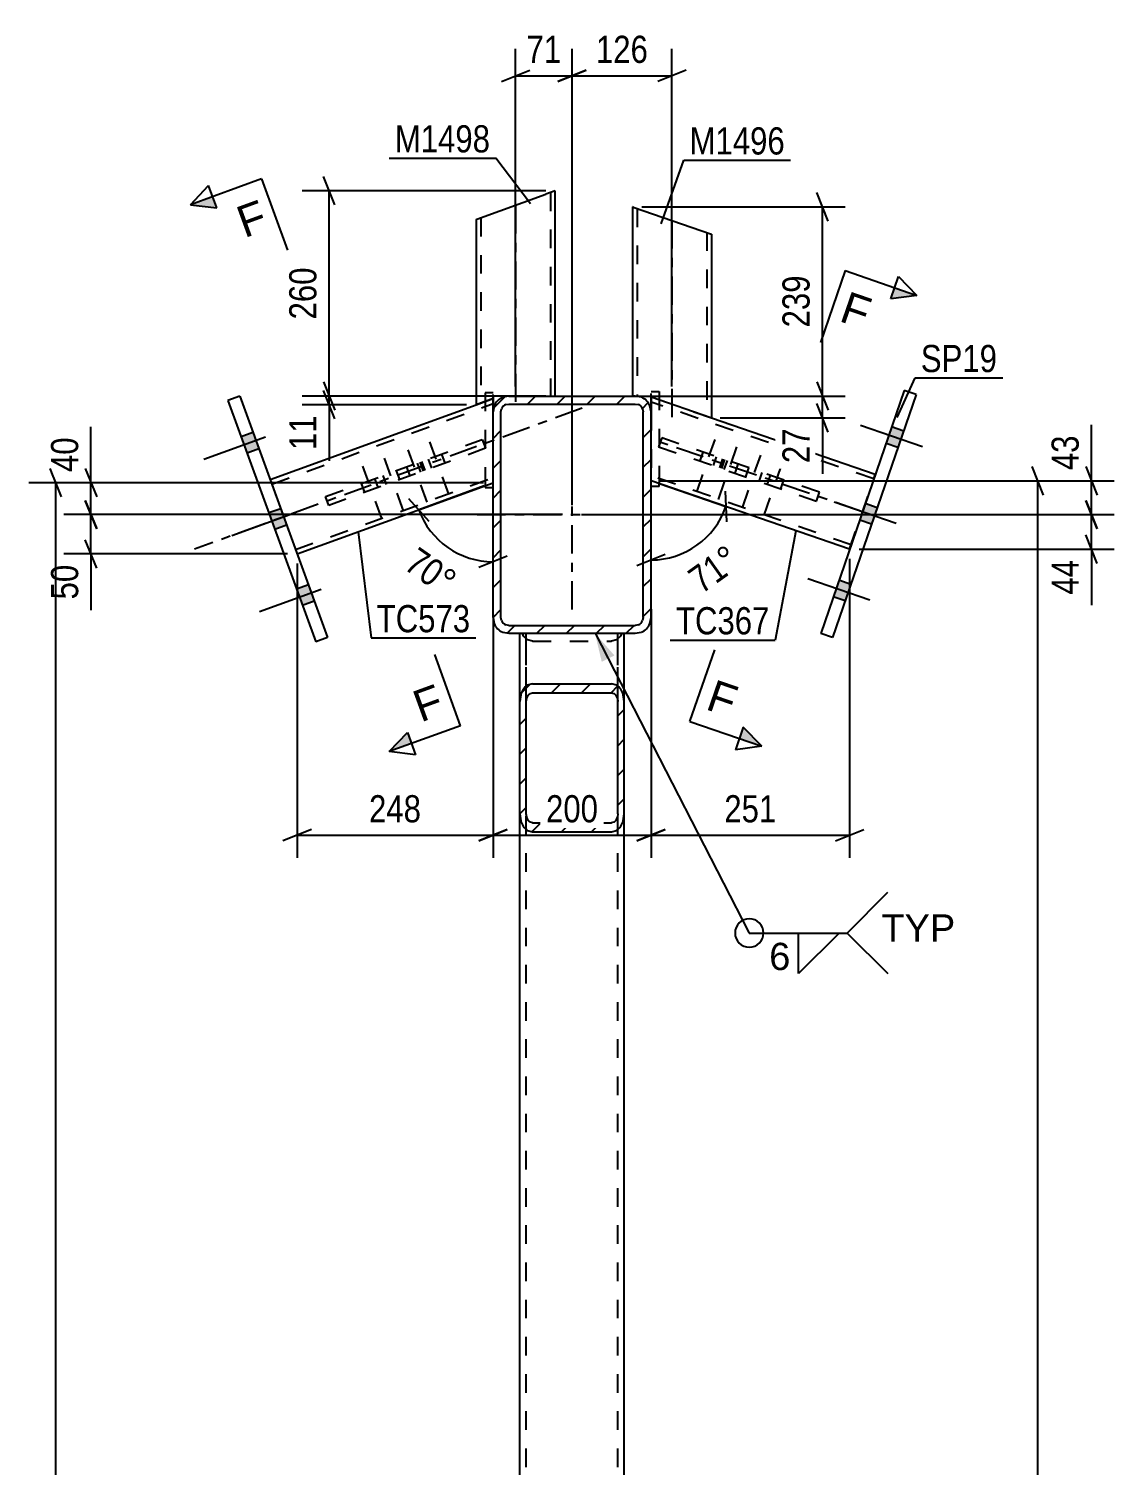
# Model space of a CAD drawing. Header units: millimetres. Extents: x 0 to 841, y 0 to 594.
# Drawn here: x 383.1 to 497.5, y 231.2 to 382.5 of the extents above; entities that cross this region are included whole.
import ezdxf

# ---------------------------------------------------------------- set-up
doc = ezdxf.new("R2010")
doc.units = ezdxf.units.MM
doc.linetypes.add('DXK_LINE_DOT2', pattern=[3.9198, 1.9599, -1.9599])
doc.linetypes.add('DXK_LINE_DOT3', pattern=[5.9187, 2.979, -0.9799, 0.9799, -0.9799])
doc.styles.add('Arial', font='ARIAL.TTF', dxfattribs={"height": 0.2})
doc.styles.add('Arial Narrow', font='ARIALN.TTF', dxfattribs={"height": 0.2})

# ---------------------------------------------------------------- blocks, each defined once
blk = doc.blocks.new('Part-761545321-13309 - 13300')
at = {"color": 2, "linetype": 'Continuous'}
for p, q in [((475.4, 344.44), (466.59, 318.83)), ((476.66, 344.01), (467.85, 318.4)), ((476.66, 344.01), (475.4, 344.44)), ((467.85, 318.4), (466.59, 318.83))]:
    blk.add_line(p, q, dxfattribs=at)
blk = doc.blocks.new('Bolt-761545321-13384 - 13300')
at = {"linetype": 'Continuous'}
for points in [[(407.37, 338.28), (406.74, 340), (405.49, 339.54), (406.12, 337.82)], [(407.37, 338.28), (406.74, 340), (405.49, 339.54), (406.12, 337.82)], [(407.37, 338.28), (406.74, 340), (405.49, 339.54), (406.12, 337.82)], [(410.29, 330.25), (409.67, 331.97), (408.41, 331.52), (409.04, 329.79)], [(410.29, 330.25), (409.67, 331.97), (408.41, 331.52), (409.04, 329.79)], [(413.21, 322.22), (412.59, 323.95), (411.33, 323.49), (411.96, 321.77)], [(413.21, 322.22), (412.59, 323.95), (411.33, 323.49), (411.96, 321.77)], [(413.21, 322.22), (412.59, 323.95), (411.33, 323.49), (411.96, 321.77)]]:
    blk.add_hatch(color=1, dxfattribs=at).paths.add_polyline_path(points)
at = {"color": 1, "linetype": 'Continuous'}
for p, q in [((408.08, 339.51), (401.58, 337.14)), ((408.08, 339.51), (401.58, 337.14)), ((408.08, 339.51), (401.58, 337.14)), ((406.74, 340), (405.49, 339.54)), ((406.74, 340), (405.49, 339.54)), ((406.74, 340), (405.49, 339.54)), ((407.37, 338.28), (406.12, 337.82)), ((407.37, 338.28), (406.12, 337.82)), ((407.37, 338.28), (406.12, 337.82)), ((409.67, 331.97), (408.41, 331.52)), ((409.67, 331.97), (408.41, 331.52)), ((411, 331.48), (404.5, 329.12)), ((411, 331.48), (404.5, 329.12)), ((410.29, 330.25), (409.04, 329.79)), ((410.29, 330.25), (409.04, 329.79)), ((412.59, 323.95), (411.33, 323.49)), ((412.59, 323.95), (411.33, 323.49)), ((412.59, 323.95), (411.33, 323.49)), ((413.92, 323.45), (407.42, 321.09)), ((413.92, 323.45), (407.42, 321.09)), ((413.92, 323.45), (407.42, 321.09)), ((413.21, 322.22), (411.96, 321.77)), ((413.21, 322.22), (411.96, 321.77)), ((413.21, 322.22), (411.96, 321.77))]:
    blk.add_line(p, q, dxfattribs=at)
blk = doc.blocks.new('Part-761545321-13302 - 13300')
at = {"linetype": 'Continuous'}
h = blk.add_hatch(dxfattribs=at)
h.set_pattern_fill('', scale=0.7, style=0, pattern_type=0)
h.set_pattern_definition([(45, (434.8805, 299.8135), (-1.57154, 1.57154), [])])
h.paths.add_polyline_path([(434.88, 311.64), (434.88, 299.81), (434.98, 299.09), (435.27, 298.48), (435.7, 298.07), (436.21, 297.92), (444.55, 297.92), (445.06, 298.07), (445.49, 298.48), (445.78, 299.09), (445.88, 299.81), (445.88, 311.64), (445.78, 312.36), (445.49, 312.97), (445.06, 313.38), (444.55, 313.53), (436.21, 313.53), (435.7, 313.38), (435.27, 312.97), (434.98, 312.36)])
h.paths.add_polyline_path([(435.74, 312.31), (435.96, 312.51), (436.21, 312.58), (444.55, 312.58), (444.8, 312.51), (445.02, 312.31), (445.16, 312), (445.21, 311.64), (445.21, 299.81), (445.16, 299.45), (445.02, 299.14), (444.8, 298.94), (444.55, 298.87), (436.21, 298.87), (435.96, 298.94), (435.74, 299.14), (435.6, 299.45), (435.55, 299.81), (435.55, 311.64), (435.6, 312)])
at = {"color": 2, "linetype": 'Continuous'}
for p, q in [((434.88, 311.64), (434.88, 318.84)), ((445.88, 311.64), (445.88, 318.84)), ((436.21, 313.53), (435.7, 313.38)), ((436.21, 313.53), (444.55, 313.53)), ((445.06, 313.38), (444.55, 313.53)), ((434.98, 312.36), (434.88, 311.64)), ((435.55, 311.64), (435.6, 312)), ((435.96, 312.51), (436.21, 312.58)), ((436.21, 312.58), (444.55, 312.58)), ((444.55, 312.58), (444.8, 312.51)), ((445.16, 312), (445.21, 311.64)), ((445.88, 311.64), (445.78, 312.36)), ((434.88, 299.81), (434.88, 311.64)), ((435.55, 299.81), (435.55, 311.64)), ((445.21, 299.81), (445.21, 311.64)), ((445.88, 299.81), (445.88, 311.64)), ((434.88, 299.81), (434.98, 299.09)), ((435.6, 299.45), (435.55, 299.81)), ((445.21, 299.81), (445.16, 299.45)), ((445.78, 299.09), (445.88, 299.81)), ((436.21, 298.87), (435.96, 298.94)), ((436.21, 298.87), (444.55, 298.87)), ((444.8, 298.94), (444.55, 298.87)), ((435.7, 298.07), (436.21, 297.92)), ((436.21, 297.92), (444.55, 297.92)), ((444.55, 297.92), (445.06, 298.07))]:
    blk.add_line(p, q, dxfattribs=at)
at = {"color": 7, "linetype": 'DXK_LINE_DOT2'}
for p, q in [((434.88, 318.84), (445.88, 318.84)), ((435.27, 318.55), (435.14, 318.84)), ((435.7, 318.14), (435.27, 318.55)), ((435.55, 299.81), (435.55, 318.84)), ((436.21, 318), (435.7, 318.14)), ((436.21, 318), (444.55, 318)), ((445.06, 318.14), (444.55, 318)), ((445.49, 318.55), (445.06, 318.14)), ((445.21, 299.81), (445.21, 318.84)), ((445.62, 318.84), (445.49, 318.55)), ((434.88, 299.81), (434.88, 311.64)), ((445.88, 299.81), (445.88, 311.64))]:
    blk.add_line(p, q, dxfattribs=at)
at = {"color": 2, "linetype": 'Continuous'}
for centre, radius, start, end in [((436.65, 311.95), 1.72, 123.5116, 166.1335), ((444.11, 311.95), 1.72, 13.8665, 56.4884), ((436.43, 311.79), 0.862, 123.5116, 166.1335), ((444.33, 311.79), 0.862, 13.8665, 56.4884), ((436.65, 299.5), 1.72, 193.8665, 236.4884), ((436.43, 299.66), 0.862, 193.8665, 236.4884), ((444.33, 299.66), 0.862, 303.5116, 346.1335), ((444.11, 299.5), 1.72, 303.5116, 346.1335)]:
    blk.add_arc(centre, radius, start, end, dxfattribs=at)
blk = doc.blocks.new('Part-761545321-13303 - 13300')
at = {"color": 7, "linetype": 'DXK_LINE_DOT2'}
for p, q in [((434.88, 318.84), (445.88, 318.84)), ((434.88, 299.81), (434.88, 318.84)), ((435.55, 78.11), (435.55, 318.84)), ((445.21, 78.11), (445.21, 318.84)), ((445.88, 299.81), (445.88, 318.84))]:
    blk.add_line(p, q, dxfattribs=at)
at = {"color": 2, "linetype": 'Continuous'}
for p, q in [((434.88, 97.15), (434.88, 299.81)), ((445.88, 97.15), (445.88, 299.81))]:
    blk.add_line(p, q, dxfattribs=at)
blk = doc.blocks.new('Part-761545321-13380 - 13300')
at = {"color": 7, "linetype": 'DXK_LINE_DOT2'}
for p, q in [((414.4, 333.26), (430.91, 339.27)), ((430.91, 339.27), (431.26, 338.33)), ((431.26, 338.33), (414.74, 332.32)), ((424.05, 336.77), (424.39, 335.83)), ((424.88, 336.01), (424.54, 336.95)), ((414.74, 332.32), (414.4, 333.26))]:
    blk.add_line(p, q, dxfattribs=at)
blk = doc.blocks.new('Part-761545321-13305 - 13300')
at = {"color": 7, "linetype": 'DXK_LINE_DOT3'}
blk.add_line((441.44, 342.56), (400.58, 327.69), dxfattribs=at)
at = {"color": 2, "linetype": 'Continuous'}
for p, q in [((408.55, 335.03), (430.26, 342.93)), ((432.05, 343.58), (432.05, 343.5)), ((432.05, 343.5), (432.05, 343.27)), ((432.05, 343.27), (432.05, 342.51)), ((432.05, 342.51), (432.05, 342.17)), ((411.4, 327.2), (432.05, 334.71))]:
    blk.add_line(p, q, dxfattribs=at)
at = {"color": 7, "linetype": 'DXK_LINE_DOT2'}
for p, q in [((408.73, 334.56), (432.05, 343.04)), ((430.26, 342.93), (432.05, 343.58)), ((432.05, 343.58), (432.05, 343.27)), ((432.05, 334.71), (432.05, 342.17)), ((408.55, 335.03), (411.4, 327.2)), ((411.23, 327.67), (432.05, 335.24))]:
    blk.add_line(p, q, dxfattribs=at)
blk = doc.blocks.new('Part-761545321-13307 - 13300')
at = {"color": 2, "linetype": 'Continuous'}
for p, q in [((448.71, 343.71), (448.71, 342.66)), ((448.71, 342.66), (448.71, 342.17)), ((472.35, 335.58), (455.08, 341.52)), ((469.64, 327.7), (448.71, 334.9))]:
    blk.add_line(p, q, dxfattribs=at)
at = {"color": 7, "linetype": 'DXK_LINE_DOT2'}
for p, q in [((455.08, 341.52), (448.71, 343.71)), ((448.71, 343.71), (448.71, 343.63)), ((448.71, 343.63), (448.71, 343.4)), ((472.19, 335.1), (448.71, 343.19)), ((448.71, 342.17), (448.71, 334.9)), ((469.8, 328.17), (448.71, 335.43)), ((469.64, 327.7), (472.35, 335.58))]:
    blk.add_line(p, q, dxfattribs=at)
at = {"color": 7, "linetype": 'DXK_LINE_DOT3'}
blk.add_line((471, 331.64), (448.71, 339.31), dxfattribs=at)
blk = doc.blocks.new('Part-761545321-13351 - 13300')
at = {"color": 7, "linetype": 'DXK_LINE_DOT2'}
for p, q in [((448.71, 344.31), (449.55, 344.31)), ((448.71, 334.31), (448.71, 344.31)), ((449.55, 344.31), (449.55, 334.61))]:
    blk.add_line(p, q, dxfattribs=at)
at = {"color": 2, "linetype": 'Continuous'}
for q in [(449.55, 334.61), (448.71, 334.31)]:
    blk.add_line((449.55, 334.31), q, dxfattribs=at)
blk = doc.blocks.new('Part-761545321-13310 - 13300')
at = {"color": 2, "linetype": 'Continuous'}
for p, q in [((405.35, 343.84), (404.1, 343.38)), ((405.35, 343.84), (414.61, 318.39)), ((404.1, 343.38), (413.36, 317.93)), ((414.61, 318.39), (413.36, 317.93))]:
    blk.add_line(p, q, dxfattribs=at)
blk = doc.blocks.new('Part-761545321-13377 - 13300')
at = {"linetype": 'Continuous'}
h = blk.add_hatch(dxfattribs=at)
h.set_pattern_fill('', scale=0.7, style=0, pattern_type=0)
h.set_pattern_definition([(45, (432.0472, 320.5045), (-1.57154, 1.57154), [])])
h.paths.add_polyline_path([(432.05, 342.17), (432.05, 320.5), (432.17, 319.87), (432.54, 319.33), (433.08, 318.96), (433.71, 318.84), (447.05, 318.84), (447.68, 318.96), (448.23, 319.33), (448.59, 319.87), (448.71, 320.5), (448.71, 342.17), (448.59, 342.81), (448.23, 343.35), (447.68, 343.71), (447.05, 343.84), (433.71, 343.84), (433.08, 343.71), (432.54, 343.35), (432.17, 342.81)])
h.paths.add_polyline_path([(433.12, 342.76), (433.39, 342.94), (433.71, 343), (447.05, 343), (447.37, 342.94), (447.64, 342.76), (447.82, 342.49), (447.88, 342.17), (447.88, 320.5), (447.82, 320.19), (447.64, 319.92), (447.37, 319.73), (447.05, 319.67), (433.71, 319.67), (433.39, 319.73), (433.12, 319.92), (432.94, 320.19), (432.88, 320.5), (432.88, 342.17), (432.94, 342.49)])
at = {"color": 2, "linetype": 'Continuous'}
for p, q in [((433.71, 343.84), (433.08, 343.71)), ((433.71, 343.84), (447.05, 343.84)), ((447.68, 343.71), (447.05, 343.84)), ((432.17, 342.81), (432.05, 342.17)), ((432.05, 320.5), (432.05, 342.17)), ((432.88, 342.17), (432.94, 342.49)), ((432.88, 320.5), (432.88, 342.17)), ((433.39, 342.94), (433.71, 343)), ((433.71, 343), (447.05, 343)), ((447.05, 343), (447.37, 342.94)), ((447.82, 342.49), (447.88, 342.17)), ((447.88, 320.5), (447.88, 342.17)), ((448.71, 342.17), (448.59, 342.81)), ((448.71, 320.5), (448.71, 342.17)), ((432.05, 320.5), (432.17, 319.87)), ((432.94, 320.19), (432.88, 320.5)), ((433.71, 319.67), (433.39, 319.73)), ((433.71, 319.67), (447.05, 319.67)), ((447.37, 319.73), (447.05, 319.67)), ((447.88, 320.5), (447.82, 320.19)), ((448.59, 319.87), (448.71, 320.5)), ((433.08, 318.96), (433.71, 318.84)), ((433.71, 318.84), (447.05, 318.84)), ((447.05, 318.84), (447.68, 318.96))]:
    blk.add_line(p, q, dxfattribs=at)
at = {"color": 7, "linetype": 'DXK_LINE_DOT3'}
for p, q in [((440.38, 321.34), (440.38, 341.34)), ((430.38, 331.34), (450.38, 331.34))]:
    blk.add_line(p, q, dxfattribs=at)
at = {"color": 2, "linetype": 'Continuous'}
for centre, radius, start, end in [((433.71, 342.17), 1.67, 112.5, 157.5), ((447.05, 342.17), 1.67, 22.5, 67.5), ((433.71, 342.17), 0.833, 112.5, 157.5), ((447.05, 342.17), 0.833, 22.5, 67.5), ((433.71, 320.5), 1.67, 202.5, 247.5), ((433.71, 320.5), 0.833, 202.5, 247.5), ((447.05, 320.5), 0.833, 292.5, 337.5), ((447.05, 320.5), 1.67, 292.5, 337.5)]:
    blk.add_arc(centre, radius, start, end, dxfattribs=at)
blk = doc.blocks.new('Part-761545321-13355 - 13300')
at = {"color": 7, "linetype": 'DXK_LINE_DOT2'}
for p, q in [((432.05, 344.19), (431.21, 344.19)), ((431.21, 344.19), (431.21, 334.41)), ((432.05, 334.19), (432.05, 344.19))]:
    blk.add_line(p, q, dxfattribs=at)
at = {"color": 2, "linetype": 'Continuous'}
for p, q in [((431.21, 334.41), (431.21, 334.19)), ((431.21, 334.19), (432.05, 334.19))]:
    blk.add_line(p, q, dxfattribs=at)
blk = doc.blocks.new('Part-761545321-13359 - 13300')
at = {"color": 2, "linetype": 'Continuous'}
for p, q in [((430.34, 362.46), (437.6, 365.1)), ((438.6, 365.47), (437.6, 365.1)), ((438.6, 343.84), (438.6, 365.47)), ((430.26, 362.44), (430.34, 362.46)), ((430.26, 362.44), (430.26, 342.93)), ((433.71, 343.84), (432.05, 343.84)), ((432.05, 343.84), (432.05, 343.58)), ((432.05, 343.58), (430.26, 342.93))]:
    blk.add_line(p, q, dxfattribs=at)
at = {"color": 7, "linetype": 'DXK_LINE_DOT2'}
for p, q in [((438.1, 365.29), (438.1, 343.84)), ((430.76, 362.62), (430.8, 362.63)), ((430.76, 362.62), (430.76, 343.11)), ((433.71, 343.84), (438.6, 343.84))]:
    blk.add_line(p, q, dxfattribs=at)
at = {"color": 7, "linetype": 'DXK_LINE_DOT3'}
blk.add_line((434.43, 363.95), (434.43, 342.93), dxfattribs=at)
blk = doc.blocks.new('Part-761545321-13378 - 13300')
at = {"color": 7, "linetype": 'DXK_LINE_DOT2'}
for p, q in [((449.83, 339.43), (449.51, 338.49)), ((466.46, 333.71), (449.83, 339.43)), ((449.51, 338.49), (466.14, 332.76)), ((456.24, 337.23), (455.91, 336.28)), ((456.43, 336.1), (456.76, 337.05)), ((466.14, 332.76), (466.46, 333.71))]:
    blk.add_line(p, q, dxfattribs=at)
blk = doc.blocks.new('Part-761545321-13382 - 13300')
at = {"color": 2, "linetype": 'Continuous'}
for p, q in [((446.82, 363.75), (446.74, 363.78)), ((446.74, 363.78), (446.74, 343.84)), ((446.82, 363.75), (455.08, 360.91)), ((455.08, 360.91), (455.08, 341.52)), ((447.05, 343.84), (448.71, 343.84)), ((448.71, 343.84), (448.71, 343.71)), ((455, 341.55), (448.71, 343.71)), ((455.08, 341.52), (455, 341.55))]:
    blk.add_line(p, q, dxfattribs=at)
at = {"color": 7, "linetype": 'DXK_LINE_DOT2'}
for p, q in [((447.24, 363.61), (447.24, 343.84)), ((447.24, 363.61), (447.28, 363.6)), ((454.58, 361.09), (454.58, 341.7)), ((447.05, 343.84), (446.74, 343.84)), ((447.04, 343.84), (447.05, 343.84)), ((454.58, 341.7), (454.08, 341.87))]:
    blk.add_line(p, q, dxfattribs=at)
at = {"color": 7, "linetype": 'DXK_LINE_DOT3'}
blk.add_line((450.91, 362.35), (450.91, 341.52), dxfattribs=at)
blk = doc.blocks.new('Bolt-761545321-13383 - 13300')
at = {"linetype": 'Continuous'}
for points in [[(474.74, 338.41), (475.34, 340.15), (474.07, 340.58), (473.48, 338.85)], [(474.74, 338.41), (475.34, 340.15), (474.07, 340.58), (473.48, 338.85)], [(474.74, 338.41), (475.34, 340.15), (474.07, 340.58), (473.48, 338.85)], [(471.96, 330.34), (472.56, 332.07), (471.29, 332.5), (470.7, 330.77)], [(471.96, 330.34), (472.56, 332.07), (471.29, 332.5), (470.7, 330.77)], [(469.18, 322.26), (469.77, 323.99), (468.51, 324.43), (467.92, 322.69)], [(469.18, 322.26), (469.77, 323.99), (468.51, 324.43), (467.92, 322.69)], [(469.18, 322.26), (469.77, 323.99), (468.51, 324.43), (467.92, 322.69)]]:
    blk.add_hatch(color=1, dxfattribs=at).paths.add_polyline_path(points)
at = {"color": 1, "linetype": 'Continuous'}
for p, q in [((477.32, 338.49), (470.78, 340.74)), ((477.32, 338.49), (470.78, 340.74)), ((477.32, 338.49), (470.78, 340.74)), ((475.34, 340.15), (474.07, 340.58)), ((475.34, 340.15), (474.07, 340.58)), ((475.34, 340.15), (474.07, 340.58)), ((474.74, 338.41), (473.48, 338.85)), ((474.74, 338.41), (473.48, 338.85)), ((474.74, 338.41), (473.48, 338.85)), ((474.54, 330.42), (468, 332.67)), ((474.54, 330.42), (468, 332.67)), ((472.56, 332.07), (471.29, 332.5)), ((472.56, 332.07), (471.29, 332.5)), ((471.96, 330.34), (470.7, 330.77)), ((471.96, 330.34), (470.7, 330.77)), ((471.76, 322.34), (465.22, 324.59)), ((471.76, 322.34), (465.22, 324.59)), ((471.76, 322.34), (465.22, 324.59)), ((469.77, 323.99), (468.51, 324.43)), ((469.77, 323.99), (468.51, 324.43)), ((469.77, 323.99), (468.51, 324.43)), ((469.18, 322.26), (467.92, 322.69)), ((469.18, 322.26), (467.92, 322.69)), ((469.18, 322.26), (467.92, 322.69))]:
    blk.add_line(p, q, dxfattribs=at)
blk = doc.blocks.new('Bolt-761545321-13391 - 13300')
at = {"color": 1, "linetype": 'DXK_LINE_DOT2'}
for p, q in [((455.42, 339.27), (453.38, 333.36)), ((454.16, 337.94), (453.84, 337)), ((457.71, 338.49), (455.67, 332.58)), ((460.23, 337.62), (458.19, 331.71)), ((455.58, 337.45), (455.26, 336.51)), ((456.45, 337.15), (456.13, 336.21)), ((457.87, 336.67), (457.55, 335.72)), ((458.98, 336.29), (458.65, 335.34)), ((462.52, 336.83), (460.48, 330.92)), ((460.39, 335.8), (460.07, 334.85)), ((461.27, 335.5), (460.94, 334.55)), ((462.68, 335.01), (462.36, 334.06))]:
    blk.add_line(p, q, dxfattribs=at)
blk = doc.blocks.new('Bolt-761545321-13393 - 13300')
at = {"color": 1, "linetype": 'DXK_LINE_DOT2'}
for p, q in [((423.06, 338.18), (425.2, 332.31)), ((425.35, 339.02), (427.48, 333.14)), ((426.62, 337.71), (426.96, 336.77)), ((418.29, 336.45), (420.43, 330.57)), ((420.58, 337.28), (422.71, 331.41)), ((422.93, 336.36), (423.27, 335.42)), ((424.34, 336.87), (424.68, 335.93)), ((425.21, 337.19), (425.55, 336.25)), ((418.16, 334.62), (418.5, 333.69)), ((419.57, 335.14), (419.91, 334.2)), ((420.44, 335.46), (420.78, 334.52)), ((421.85, 335.97), (422.19, 335.03))]:
    blk.add_line(p, q, dxfattribs=at)
blk = doc.blocks.new('AngleDimension-761545321-15356 - 13300')
at = {"color": 7, "linetype": 'Continuous'}
for p, q in [((424.22, 331.86), (432.05, 334.71)), ((432.05, 326.38), (432.05, 334.71)), ((423.14, 333.06), (425.29, 330.65)), ((431.11, 334.37), (424.22, 331.86)), ((433.55, 326.98), (430.55, 325.78))]:
    blk.add_line(p, q, dxfattribs=at)
blk.add_arc((432.05, 334.71), 8.33, 200, 270, dxfattribs=at)
at = {"color": 0}
blk.add_wipeout([(426.99, 321.85), (429.4, 325.29), (424.11, 329), (421.7, 325.56)], dxfattribs=at)
at = {"color": 3, "style": 'Arial Narrow'}
blk.add_text('70°', height=2.863, rotation=-35.002, dxfattribs=at).set_placement((422.53, 325.7))
blk = doc.blocks.new('StraightDimension-761545321-14904 - 13300')
at = {"color": 7, "linetype": 'Continuous'}
for p, q in [((490.08, 333.4), (488.88, 336.4)), ((449.71, 334.9), (491.88, 334.9)), ((489.48, 53.35), (489.48, 334.9))]:
    blk.add_line(p, q, dxfattribs=at)
blk = doc.blocks.new('StraightDimension-761545321-14996 - 13300')
at = {"color": 7, "linetype": 'Continuous'}
for p, q in [((467.37, 362.28), (466.17, 365.28)), ((447.74, 363.78), (469.17, 363.78)), ((466.77, 343.84), (466.77, 363.78)), ((466.17, 345.34), (467.37, 342.34)), ((447.74, 343.84), (469.17, 343.84))]:
    blk.add_line(p, q, dxfattribs=at)
at = {"color": 0}
blk.add_wipeout([(466.02, 357.15), (461.82, 357.15), (461.82, 350.47), (466.02, 350.47)], dxfattribs=at)
at = {"color": 3, "style": 'Arial Narrow'}
blk.add_text('239', height=2.863, rotation=90.0002, dxfattribs=at).set_placement((465.42, 351.07))
blk = doc.blocks.new('StraightDimension-761545321-14997 - 13300')
at = {"color": 7, "linetype": 'Continuous'}
for p, q in [((466.17, 345.34), (467.37, 342.34)), ((447.74, 343.84), (469.17, 343.84)), ((466.77, 341.55), (466.77, 343.84)), ((467.37, 340.05), (466.17, 343.05)), ((456, 341.55), (469.17, 341.55))]:
    blk.add_line(p, q, dxfattribs=at)
at = {"color": 0}
blk.add_wipeout([(466.02, 341.03), (461.82, 341.03), (461.82, 336.17), (466.02, 336.17)], dxfattribs=at)
at = {"color": 7, "linetype": 'Continuous'}
blk.add_line((466.77, 341.55), (466.77, 335.64), dxfattribs=at)
blk.add_line((466.77, 341.55), (466.77, 335.64), dxfattribs=at)
at = {"color": 3, "style": 'Arial Narrow'}
blk.add_text('27', height=2.863, rotation=90.0002, dxfattribs=at).set_placement((465.42, 336.77))
blk = doc.blocks.new('StraightDimension-761545321-15023 - 13300')
at = {"color": 7, "linetype": 'Continuous'}
for p, q in [((415.38, 363.97), (414.18, 366.97)), ((437.6, 365.47), (411.93, 365.47)), ((414.78, 343.84), (414.78, 365.47)), ((414.18, 345.34), (415.38, 342.34)), ((437.6, 343.84), (411.93, 343.84))]:
    blk.add_line(p, q, dxfattribs=at)
at = {"color": 0}
blk.add_wipeout([(414.03, 358), (409.83, 358), (409.83, 351.31), (414.03, 351.31)], dxfattribs=at)
at = {"color": 3, "style": 'Arial Narrow'}
blk.add_text('260', height=2.863, rotation=90.0002, dxfattribs=at).set_placement((413.43, 351.91))
blk = doc.blocks.new('StraightDimension-761545321-15024 - 13300')
at = {"color": 7, "linetype": 'Continuous'}
for p, q in [((414.18, 345.34), (415.38, 342.34)), ((437.6, 343.84), (411.93, 343.84)), ((415.38, 341.43), (414.18, 344.43)), ((414.78, 342.93), (414.78, 343.84)), ((429.26, 342.93), (411.93, 342.93))]:
    blk.add_line(p, q, dxfattribs=at)
at = {"color": 0}
blk.add_wipeout([(414.03, 342.4), (409.83, 342.4), (409.83, 337.55), (414.03, 337.55)], dxfattribs=at)
at = {"color": 7, "linetype": 'Continuous'}
blk.add_line((414.78, 342.93), (414.78, 337.02), dxfattribs=at)
blk.add_line((414.78, 342.93), (414.78, 337.02), dxfattribs=at)
at = {"color": 3, "style": 'Arial Narrow'}
blk.add_text('11', height=2.863, rotation=90.0002, dxfattribs=at).set_placement((413.43, 338.15))
blk = doc.blocks.new('StraightDimension-761545321-15047 - 13300')
at = {"color": 7, "linetype": 'Continuous'}
for p, q in [((494.54, 336.4), (495.74, 333.4)), ((449.71, 334.9), (497.54, 334.9)), ((495.14, 331.34), (495.14, 334.9)), ((495.74, 329.84), (494.54, 332.84)), ((441.38, 331.34), (497.54, 331.34))]:
    blk.add_line(p, q, dxfattribs=at)
at = {"color": 0}
blk.add_wipeout([(494.39, 340.28), (490.19, 340.28), (490.19, 335.43), (494.39, 335.43)], dxfattribs=at)
at = {"color": 7, "linetype": 'Continuous'}
blk.add_line((495.14, 334.9), (495.14, 340.81), dxfattribs=at)
blk.add_line((495.14, 334.9), (495.14, 340.81), dxfattribs=at)
at = {"color": 3, "style": 'Arial Narrow'}
blk.add_text('43', height=2.863, rotation=90.0002, dxfattribs=at).set_placement((493.79, 336.03))
blk = doc.blocks.new('StraightDimension-761545321-15048 - 13300')
at = {"color": 7, "linetype": 'Continuous'}
for p, q in [((494.54, 332.84), (495.74, 329.84)), ((441.38, 331.34), (497.54, 331.34)), ((495.14, 327.7), (495.14, 331.34)), ((495.74, 326.2), (494.54, 329.2)), ((470.64, 327.7), (497.54, 327.7))]:
    blk.add_line(p, q, dxfattribs=at)
at = {"color": 0}
blk.add_wipeout([(494.39, 327.17), (490.19, 327.17), (490.19, 322.32), (494.39, 322.32)], dxfattribs=at)
at = {"color": 7, "linetype": 'Continuous'}
blk.add_line((495.14, 327.7), (495.14, 321.79), dxfattribs=at)
blk.add_line((495.14, 327.7), (495.14, 321.79), dxfattribs=at)
at = {"color": 3, "style": 'Arial Narrow'}
blk.add_text('44', height=2.863, rotation=90.0002, dxfattribs=at).set_placement((493.79, 322.92))
blk = doc.blocks.new('StraightDimension-761545321-15089 - 13300')
at = {"color": 7, "linetype": 'Continuous'}
for p, q in [((389.07, 336.21), (390.27, 333.21)), ((431.05, 334.71), (386.82, 334.71)), ((389.67, 331.34), (389.67, 334.71)), ((390.27, 329.84), (389.07, 332.84)), ((439.38, 331.34), (386.82, 331.34))]:
    blk.add_line(p, q, dxfattribs=at)
at = {"color": 0}
blk.add_wipeout([(388.92, 340.09), (384.72, 340.09), (384.72, 335.23), (388.92, 335.23)], dxfattribs=at)
at = {"color": 7, "linetype": 'Continuous'}
blk.add_line((389.67, 334.71), (389.67, 340.61), dxfattribs=at)
blk.add_line((389.67, 334.71), (389.67, 340.61), dxfattribs=at)
at = {"color": 3, "style": 'Arial Narrow'}
blk.add_text('40', height=2.863, rotation=90.0002, dxfattribs=at).set_placement((388.32, 335.83))
blk = doc.blocks.new('StraightDimension-761545321-15090 - 13300')
at = {"color": 7, "linetype": 'Continuous'}
for p, q in [((389.07, 332.84), (390.27, 329.84)), ((439.38, 331.34), (386.82, 331.34)), ((389.67, 327.2), (389.67, 331.34)), ((390.27, 325.7), (389.07, 328.7)), ((410.4, 327.2), (386.82, 327.2))]:
    blk.add_line(p, q, dxfattribs=at)
at = {"color": 0}
blk.add_wipeout([(388.92, 326.67), (384.72, 326.67), (384.72, 321.81), (388.92, 321.81)], dxfattribs=at)
at = {"color": 7, "linetype": 'Continuous'}
blk.add_line((389.67, 327.2), (389.67, 321.29), dxfattribs=at)
blk.add_line((389.67, 327.2), (389.67, 321.29), dxfattribs=at)
at = {"color": 3, "style": 'Arial Narrow'}
blk.add_text('50', height=2.863, rotation=90.0002, dxfattribs=at).set_placement((388.32, 322.41))
blk = doc.blocks.new('StraightDimension-761545321-15131 - 13300')
at = {"color": 7, "linetype": 'Continuous'}
for p, q in [((386.56, 333.21), (385.36, 336.21)), ((431.05, 334.71), (383.11, 334.71)), ((385.96, 53.14), (385.96, 334.71))]:
    blk.add_line(p, q, dxfattribs=at)
blk = doc.blocks.new('StraightDimension-761545321-15185 - 13300')
at = {"color": 7, "linetype": 'Continuous'}
for p, q in [((469.64, 326.7), (469.64, 295.17)), ((448.71, 321.4), (448.71, 295.17)), ((450.21, 298.17), (447.21, 296.97)), ((448.71, 297.57), (469.64, 297.57)), ((468.14, 296.97), (471.14, 298.17))]:
    blk.add_line(p, q, dxfattribs=at)
at = {"color": 0}
blk.add_wipeout([(462.52, 298.32), (462.52, 302.52), (455.83, 302.52), (455.83, 298.32)], dxfattribs=at)
at = {"color": 3, "style": 'Arial Narrow'}
blk.add_text('251', height=2.863, dxfattribs=at).set_placement((456.43, 298.92))
blk = doc.blocks.new('StraightDimension-761545321-15186 - 13300')
at = {"color": 7, "linetype": 'Continuous'}
for p, q in [((448.71, 321.4), (448.71, 295.17)), ((432.05, 320.77), (432.05, 295.17)), ((433.55, 298.17), (430.55, 296.97)), ((432.05, 297.57), (448.71, 297.57)), ((447.21, 296.97), (450.21, 298.17))]:
    blk.add_line(p, q, dxfattribs=at)
at = {"color": 0}
blk.add_wipeout([(443.72, 298.32), (443.72, 302.52), (437.04, 302.52), (437.04, 298.32)], dxfattribs=at)
at = {"color": 3, "style": 'Arial Narrow'}
blk.add_text('200', height=2.863, dxfattribs=at).set_placement((437.64, 298.92))
blk = doc.blocks.new('StraightDimension-761545321-15187 - 13300')
at = {"color": 7, "linetype": 'Continuous'}
for p, q in [((411.4, 326.2), (411.4, 295.17)), ((432.05, 320.77), (432.05, 295.17)), ((412.9, 298.17), (409.9, 296.97)), ((411.4, 297.57), (432.05, 297.57)), ((430.55, 296.97), (433.55, 298.17))]:
    blk.add_line(p, q, dxfattribs=at)
at = {"color": 0}
blk.add_wipeout([(425.07, 298.32), (425.07, 302.52), (418.38, 302.52), (418.38, 298.32)], dxfattribs=at)
at = {"color": 3, "style": 'Arial Narrow'}
blk.add_text('248', height=2.863, dxfattribs=at).set_placement((418.98, 298.92))
blk = doc.blocks.new('StraightDimension-761545321-15299 - 13300')
at = {"color": 7, "linetype": 'Continuous'}
for p, q in [((440.38, 332.34), (440.38, 380.44)), ((450.91, 344.83), (450.91, 380.44)), ((438.88, 376.99), (441.88, 378.19)), ((440.38, 377.59), (450.91, 377.59)), ((452.41, 378.19), (449.41, 376.99))]:
    blk.add_line(p, q, dxfattribs=at)
at = {"color": 0}
blk.add_wipeout([(448.99, 378.34), (448.99, 382.54), (442.3, 382.54), (442.3, 378.34)], dxfattribs=at)
at = {"color": 3, "style": 'Arial Narrow'}
blk.add_text('126', height=2.863, dxfattribs=at).set_placement((442.9, 378.94))
blk = doc.blocks.new('StraightDimension-761545321-15300 - 13300')
at = {"color": 7, "linetype": 'Continuous'}
for p, q in [((434.43, 344.84), (434.43, 380.44)), ((440.38, 332.34), (440.38, 380.44)), ((432.93, 376.99), (435.93, 378.19)), ((434.43, 377.59), (440.38, 377.59)), ((441.88, 378.19), (438.88, 376.99))]:
    blk.add_line(p, q, dxfattribs=at)
at = {"color": 0}
blk.add_wipeout([(439.83, 378.34), (439.83, 382.54), (434.98, 382.54), (434.98, 378.34)], dxfattribs=at)
at = {"color": 3, "style": 'Arial Narrow'}
blk.add_text('71', height=2.863, dxfattribs=at).set_placement((435.58, 378.94))
blk = doc.blocks.new('AngleDimension-761545321-15644 - 13300')
at = {"color": 7, "linetype": 'Continuous'}
for p, q in [((456.59, 332.19), (448.71, 334.9)), ((448.71, 326.57), (448.71, 334.9)), ((449.66, 334.58), (456.59, 332.19)), ((456.51, 333.8), (456.67, 330.57)), ((447.21, 325.97), (450.21, 327.17))]:
    blk.add_line(p, q, dxfattribs=at)
blk.add_arc((448.71, 334.9), 8.33, 270, 341.0031, dxfattribs=at)
at = {"color": 0}
blk.add_wipeout([(459.14, 325.84), (456.71, 329.26), (451.45, 325.51), (453.89, 322.09)], dxfattribs=at)
at = {"color": 3, "style": 'Arial Narrow'}
blk.add_text('71°', height=2.863, rotation=35.5005, dxfattribs=at).set_placement((454.03, 322.93))
blk = doc.blocks.new('Mark-761545321-15015 - 13300')
at = {"color": 0}
blk.add_wipeout([(485.19, 346.36), (485.19, 349.36), (477.15, 349.36), (477.15, 346.36)], dxfattribs=at)
blk.add_wipeout([(485.19, 346.36), (485.19, 349.36), (477.15, 349.36), (477.15, 346.36)], dxfattribs=at)
at = {"color": 30, "linetype": 'Continuous'}
for p, q in [((474.67, 341.58), (476.55, 345.76)), ((476.55, 345.76), (485.79, 345.76))]:
    blk.add_line(p, q, dxfattribs=at)
at = {"color": 3, "style": 'Arial Narrow'}
blk.add_text('SP19', height=2.863, dxfattribs=at).set_placement((477.15, 346.36))
blk = doc.blocks.new('Mark-761545321-15170 - 13300')
at = {"color": 0}
blk.add_wipeout([(431.75, 369.51), (431.75, 372.51), (421.7, 372.51), (421.7, 369.51)], dxfattribs=at)
blk.add_wipeout([(431.75, 369.51), (431.75, 372.51), (421.7, 372.51), (421.7, 369.51)], dxfattribs=at)
at = {"color": 30, "linetype": 'Continuous'}
for p in [(421.1, 368.91), (436, 364.08)]:
    blk.add_line(p, (432.35, 368.91), dxfattribs=at)
at = {"color": 3, "style": 'Arial Narrow'}
blk.add_text('M1498', height=2.863, dxfattribs=at).set_placement((421.7, 369.51))
blk = doc.blocks.new('Mark-761545321-15173 - 13300')
at = {"color": 0}
blk.add_wipeout([(462.82, 369.29), (462.82, 372.29), (452.77, 372.29), (452.77, 369.29)], dxfattribs=at)
blk.add_wipeout([(462.82, 369.29), (462.82, 372.29), (452.77, 372.29), (452.77, 369.29)], dxfattribs=at)
at = {"color": 30, "linetype": 'Continuous'}
for p, q in [((449.77, 361.98), (452.17, 368.69)), ((452.17, 368.69), (463.42, 368.69))]:
    blk.add_line(p, q, dxfattribs=at)
at = {"color": 3, "style": 'Arial Narrow'}
blk.add_text('M1496', height=2.863, dxfattribs=at).set_placement((452.77, 369.29))
blk = doc.blocks.new('Mark-761545321-15283 - 13300')
at = {"color": 0}
blk.add_wipeout([(429.65, 318.95), (429.65, 321.95), (419.79, 321.95), (419.79, 318.95)], dxfattribs=at)
blk.add_wipeout([(429.65, 318.95), (429.65, 321.95), (419.79, 321.95), (419.79, 318.95)], dxfattribs=at)
at = {"color": 30, "linetype": 'Continuous'}
for p, q in [((417.82, 329.53), (419.19, 318.35)), ((419.19, 318.35), (430.25, 318.35))]:
    blk.add_line(p, q, dxfattribs=at)
at = {"color": 3, "style": 'Arial Narrow'}
blk.add_text('TC573', height=2.863, dxfattribs=at).set_placement((419.79, 318.95))
blk = doc.blocks.new('Mark-761545321-15286 - 13300')
at = {"color": 0}
blk.add_wipeout([(461.2, 318.73), (461.2, 321.73), (451.34, 321.73), (451.34, 318.73)], dxfattribs=at)
blk.add_wipeout([(461.2, 318.73), (461.2, 321.73), (451.34, 321.73), (451.34, 318.73)], dxfattribs=at)
at = {"color": 30, "linetype": 'Continuous'}
for p in [(463.98, 329.65), (450.74, 318.13)]:
    blk.add_line(p, (461.8, 318.13), dxfattribs=at)
at = {"color": 3, "style": 'Arial Narrow'}
blk.add_text('TC367', height=2.863, dxfattribs=at).set_placement((451.34, 318.73))
blk = doc.blocks.new('SectionMark-761545321-15586 - 13300')
at = {"linetype": 'Continuous'}
for points in [[(402.49, 364.83), (402.92, 363.66), (400.15, 363.98)], [(423.04, 308.4), (423.46, 307.22), (421.11, 306.37)]]:
    blk.add_hatch(color=6, dxfattribs=at).paths.add_polyline_path(points)
at = {"color": 6, "linetype": 'Continuous'}
for p, q in [((400.15, 363.98), (402.07, 366.01)), ((402.92, 363.66), (402.07, 366.01)), ((400.15, 363.98), (402.92, 363.66)), ((421.11, 306.37), (423.04, 308.4)), ((423.04, 308.4), (423.89, 306.05)), ((423.89, 306.05), (421.11, 306.37))]:
    blk.add_line(p, q, dxfattribs=at)
at = {"color": 0, "linetype": 'Continuous'}
for points in [[(408.52, 361.44), (407.32, 364.73), (404.64, 363.75), (405.84, 360.46)], [(427.09, 310.4), (425.9, 313.69), (423.22, 312.72), (424.42, 309.43)]]:
    blk.add_wipeout(points, dxfattribs=at)
at = {"color": 6, "linetype": 'Continuous'}
for p, q in [((407.66, 366.71), (400.15, 363.98)), ((407.66, 366.71), (410.4, 359.2)), ((428.63, 309.1), (425.9, 316.62)), ((428.63, 309.1), (421.11, 306.37))]:
    blk.add_line(p, q, dxfattribs=at)
at = {"color": 3, "linetype": 'Continuous', "style": 'Arial'}
for p in [(405.84, 360.46), (424.42, 309.43)]:
    blk.add_text('F', height=3.34, rotation=20.002, dxfattribs=at).set_placement(p)
blk = doc.blocks.new('WeldMark-761545321-16710 - 13300')
at = {"linetype": 'Continuous'}
blk.add_hatch(color=30, dxfattribs=at).paths.add_polyline_path([(443.51, 315.83), (442.8, 318.84), (444.84, 316.51)])
at = {"color": 30, "linetype": 'Continuous'}
blk.add_line((442.8, 318.84), (459.06, 287.26), dxfattribs=at)
at = {"color": 3, "linetype": 'Continuous'}
for q in [(473.67, 291.55), (473.67, 282.98)]:
    blk.add_line((469.39, 287.26), q, dxfattribs=at)
blk.add_arc((459.06, 287.26), 1.5, 90, 270, dxfattribs=at)
at = {"color": 0}
blk.add_wipeout([(463.59, 283.16), (463.59, 286.56), (460.96, 286.56), (460.96, 283.16)], dxfattribs=at)
at = {"color": 30, "linetype": 'Continuous'}
blk.add_line((459.06, 287.26), (469.39, 287.26), dxfattribs=at)
at = {"color": 3, "linetype": 'Continuous'}
for p, q in [((464.25, 287.26), (468.53, 287.26)), ((468.53, 287.26), (464.25, 282.98)), ((464.25, 282.98), (464.25, 287.26))]:
    blk.add_line(p, q, dxfattribs=at)
blk.add_arc((459.06, 287.26), 1.5, 270, 90, dxfattribs=at)
at = {"color": 3, "style": 'Arial'}
blk.add_text('6', height=2.87, dxfattribs=at).set_placement((461.16, 283.36))
at = {"color": 0, "linetype": 'Continuous'}
blk.add_wipeout([(480.76, 286.36), (480.76, 289.36), (472.99, 289.36), (472.99, 286.36)], dxfattribs=at)
blk.add_wipeout([(480.76, 286.36), (480.76, 289.36), (472.99, 289.36), (472.99, 286.36)], dxfattribs=at)
at = {"color": 3, "linetype": 'Continuous', "style": 'Arial'}
blk.add_text('TYP', height=2.865, dxfattribs=at).set_placement((472.99, 286.36))
blk = doc.blocks.new('SectionMark-761545321-20317 - 13300')
at = {"linetype": 'Continuous'}
for points in [[(473.97, 354.09), (474.37, 355.27), (476.74, 354.45)], [(458.01, 307.75), (458.42, 308.94), (460.38, 306.94)]]:
    blk.add_hatch(color=6, dxfattribs=at).paths.add_polyline_path(points)
at = {"color": 6, "linetype": 'Continuous'}
for p, q in [((473.97, 354.09), (474.78, 356.45)), ((474.78, 356.45), (476.74, 354.45)), ((476.74, 354.45), (473.97, 354.09)), ((458.42, 308.94), (457.61, 306.57)), ((460.38, 306.94), (458.42, 308.94)), ((460.38, 306.94), (457.61, 306.57))]:
    blk.add_line(p, q, dxfattribs=at)
at = {"color": 0, "linetype": 'Continuous'}
for points in [[(471.1, 350.84), (472.24, 354.15), (469.55, 355.08), (468.41, 351.77)], [(457.02, 309.94), (458.16, 313.25), (455.47, 314.18), (454.33, 310.87)]]:
    blk.add_wipeout(points, dxfattribs=at)
at = {"color": 6, "linetype": 'Continuous'}
for p, q in [((469.17, 357.06), (466.57, 349.49)), ((469.17, 357.06), (476.74, 354.45)), ((452.81, 309.54), (455.42, 317.11)), ((452.81, 309.54), (460.38, 306.94))]:
    blk.add_line(p, q, dxfattribs=at)
at = {"color": 3, "linetype": 'Continuous', "style": 'Arial'}
for p in [(468.41, 351.77), (454.33, 310.87)]:
    blk.add_text('F', height=3.34, rotation=-18.9993, dxfattribs=at).set_placement(p)

msp = doc.modelspace()

# ---------------------------------------------------------------- block references
for name in ['Part-761545321-13359 - 13300', 'Part-761545321-13382 - 13300', 'Part-761545321-13310 - 13300', 'Part-761545321-13377 - 13300', 'Part-761545321-13355 - 13300', 'Part-761545321-13351 - 13300', 'Part-761545321-13307 - 13300', 'Part-761545321-13309 - 13300', 'Part-761545321-13305 - 13300', 'Bolt-761545321-13383 - 13300', 'Bolt-761545321-13384 - 13300', 'Part-761545321-13380 - 13300', 'Part-761545321-13378 - 13300', 'Bolt-761545321-13391 - 13300', 'Bolt-761545321-13393 - 13300', 'Part-761545321-13302 - 13300', 'Part-761545321-13303 - 13300']:
    msp.add_blockref(name, (0, 0))

# ---------------------------------------------------------------- next in the draw order: block references
for name in ['StraightDimension-761545321-15023 - 13300', 'StraightDimension-761545321-14996 - 13300', 'Mark-761545321-15015 - 13300', 'StraightDimension-761545321-14904 - 13300', 'AngleDimension-761545321-15356 - 13300']:
    msp.add_blockref(name, (0, 0))

# ---------------------------------------------------------------- next in the draw order: block references
for name in ['StraightDimension-761545321-15024 - 13300', 'StraightDimension-761545321-14997 - 13300']:
    msp.add_blockref(name, (0, 0))

# ---------------------------------------------------------------- next in the draw order: block references
for name in ['StraightDimension-761545321-15089 - 13300', 'StraightDimension-761545321-15047 - 13300']:
    msp.add_blockref(name, (0, 0))

# ---------------------------------------------------------------- next in the draw order: block references
for name in ['StraightDimension-761545321-15090 - 13300', 'StraightDimension-761545321-15048 - 13300']:
    msp.add_blockref(name, (0, 0))

# ---------------------------------------------------------------- next in the draw order: block references
for name in ['StraightDimension-761545321-15299 - 13300', 'StraightDimension-761545321-15131 - 13300', 'StraightDimension-761545321-15185 - 13300']:
    msp.add_blockref(name, (0, 0))

# ---------------------------------------------------------------- next in the draw order: block references
for name in ['StraightDimension-761545321-15300 - 13300', 'Mark-761545321-15173 - 13300', 'StraightDimension-761545321-15186 - 13300']:
    msp.add_blockref(name, (0, 0))

# ---------------------------------------------------------------- next in the draw order: block references
for name in ['Mark-761545321-15170 - 13300', 'AngleDimension-761545321-15644 - 13300', 'StraightDimension-761545321-15187 - 13300']:
    msp.add_blockref(name, (0, 0))

# ---------------------------------------------------------------- next in the draw order: block references
for name in ['Mark-761545321-15283 - 13300', 'Mark-761545321-15286 - 13300']:
    msp.add_blockref(name, (0, 0))

# ---------------------------------------------------------------- next in the draw order: block references
for name in ['SectionMark-761545321-15586 - 13300', 'WeldMark-761545321-16710 - 13300']:
    msp.add_blockref(name, (0, 0))

# ---------------------------------------------------------------- next in the draw order: block references
msp.add_blockref('SectionMark-761545321-20317 - 13300', (0, 0))

doc.saveas('drawing.dxf')
